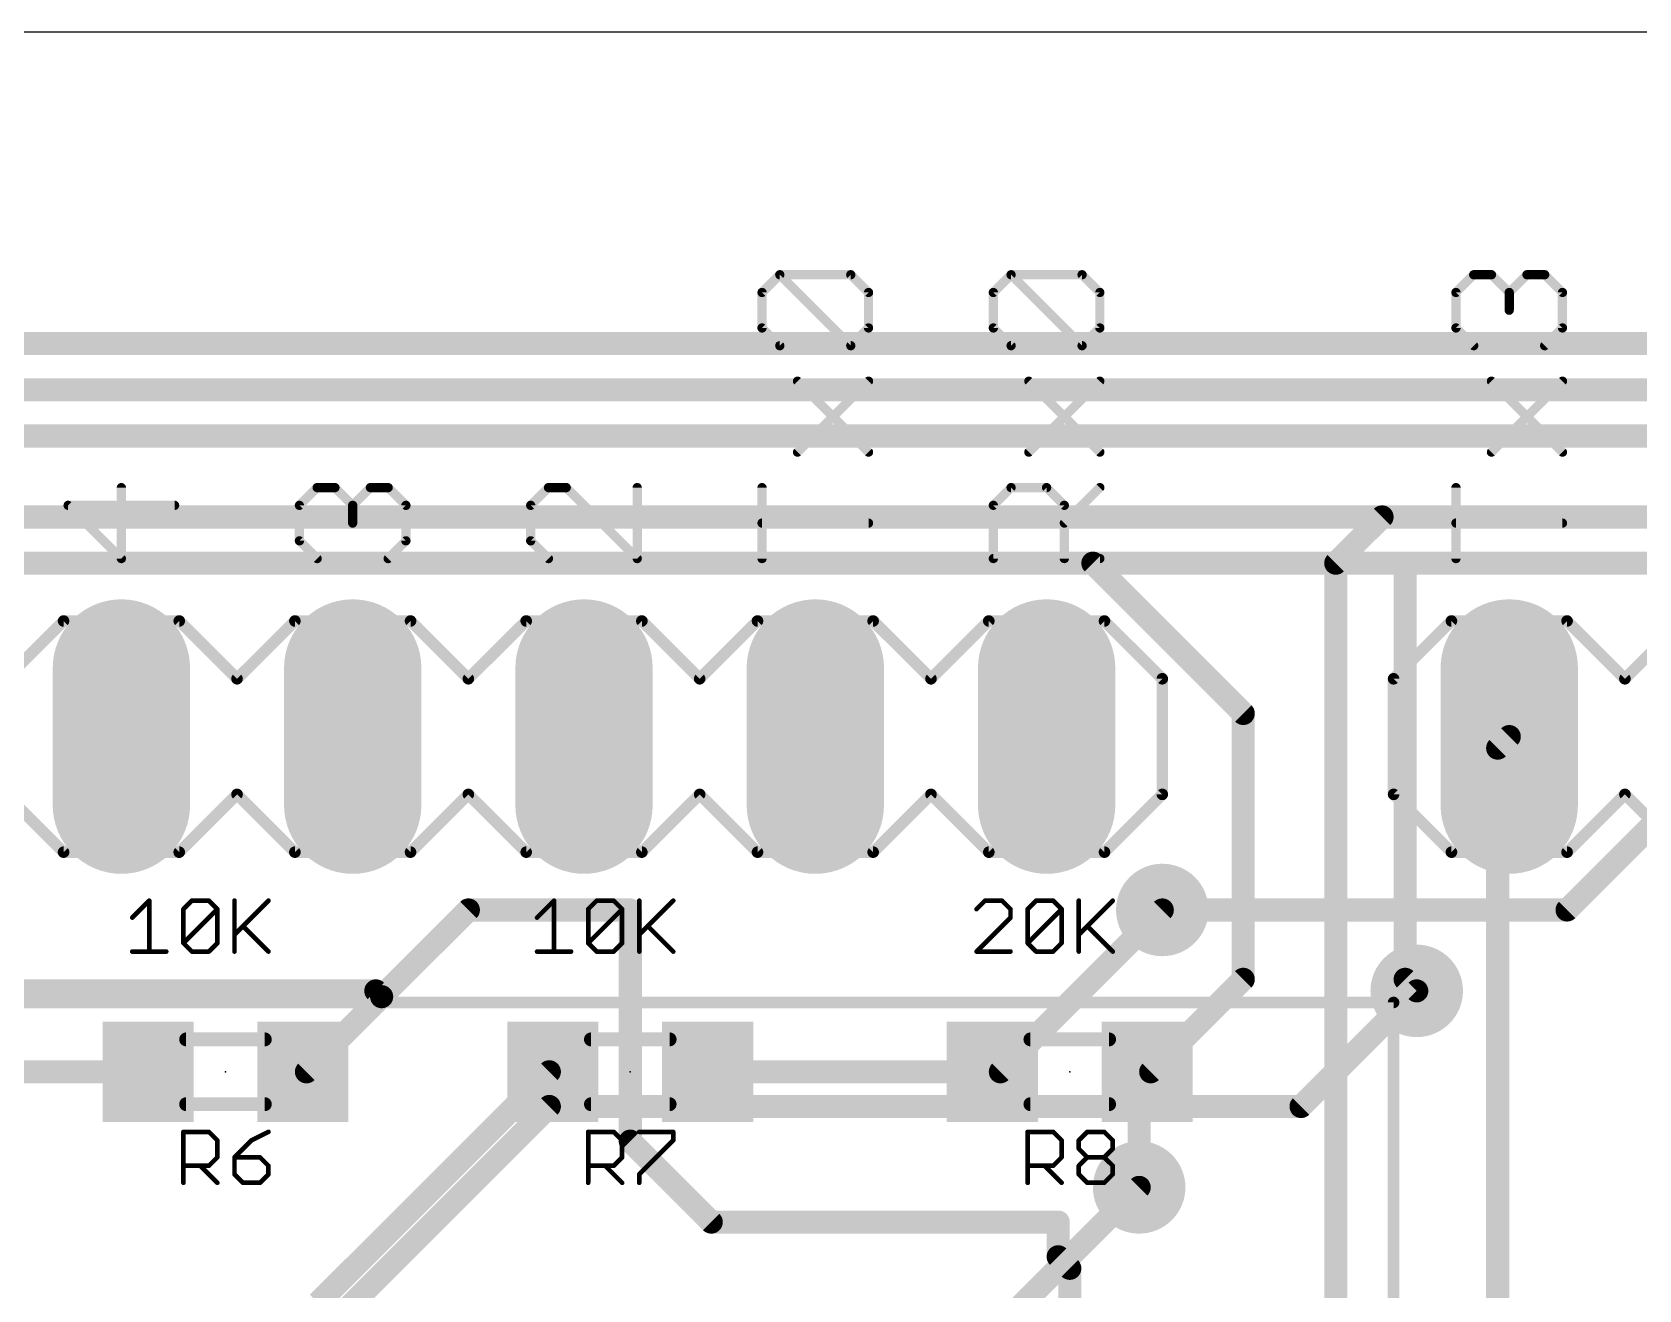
# Model space of a CAD drawing. Extents: x -5 to 102, y -1 to 61.
# Drawn here: x 52.36 to 70, y 47.51 to 61.33 of the extents above; entities that cross this region are included whole.
import ezdxf

# ---------------------------------------------------------------- set-up
doc = ezdxf.new("R2010")
doc.units = 0
for name, color, linetype in [('1', 22, 'CONTINUOUS'), ('16', 175, 'CONTINUOUS'), ('17', 82, 'CONTINUOUS'), ('18', 82, 'CONTINUOUS'), ('20', 7, 'CONTINUOUS'), ('21', 253, 'CONTINUOUS'), ('23', 7, 'CONTINUOUS'), ('25', 253, 'CONTINUOUS'), ('27', 253, 'CONTINUOUS'), ('51', 253, 'CONTINUOUS')]:
    doc.layers.add(name, color=color, linetype=linetype)

# ---------------------------------------------------------------- blocks, each defined once
blk = doc.blocks.new('RECT')
blk.add_solid([(-0.5, -0.5), (0.5, -0.5), (-0.5, 0.5), (0.5, 0.5)])
blk = doc.blocks.new('LONGP100')
at = {"const_width": 1}
blk.add_lwpolyline([(-0.5, 0), (0.5, 0)], dxfattribs=at)
at = {"const_width": 0.5}
for points in [[(-0.5, 0.25, 1), (-0.5, -0.25)], [(0.5, -0.25, 1), (0.5, 0.25)]]:
    blk.add_lwpolyline(points, format="xyb", dxfattribs=at)
blk = doc.blocks.new('ROUNDV')
at = {"const_width": 0.5}
blk.add_lwpolyline([(0, -0.25, 1), (0, 0.25, 1), (0, -0.25)], format="xyb", dxfattribs=at)

msp = doc.modelspace()

# ---------------------------------------------------------------- linework, layer by layer
at = {"layer": '1', "const_width": 0.254}
for points in [[(98.679, 57.912), (13.335, 57.912)], [(98.171, 57.404), (13.589, 57.404)], [(97.663, 56.896), (13.97, 56.896)], [(67.183, 56.007), (66.675, 55.499)], [(76.2, 56.007), (67.183, 56.007)], [(35.687, 55.499), (64.008, 55.499)], [(64.008, 55.499), (65.659, 53.848)], [(66.675, 55.499), (66.675, 47.117)], [(67.437, 55.499), (71.755, 55.499)], [(67.437, 50.927), (67.437, 55.499)], [(65.659, 53.848), (65.659, 50.927)], [(68.453, 53.467), (68.58, 53.594)], [(68.453, 46.609), (68.453, 53.467)], [(57.15, 51.689), (56.1975, 50.7365)], [(58.928, 51.689), (57.15, 51.689)], [(58.928, 49.149), (58.928, 51.689)], [(64.77, 51.689), (62.992, 49.911)], [(65.659, 50.927), (64.643, 49.911)], [(67.564, 50.8), (67.437, 50.927)], [(56.134, 50.8), (47.625, 50.8)], [(56.1975, 50.7365), (55.372, 49.911)], [(56.134, 50.8), (56.1975, 50.7365)], [(53.633, 49.911), (50.927, 49.911)], [(55.372, 49.911), (55.333, 49.911)], [(55.499, 47.371), (58.039, 49.911)], [(58.039, 49.911), (58.078, 49.911)], [(62.904, 49.911), (59.778, 49.911)], [(62.992, 49.911), (62.904, 49.911)], [(64.516, 48.641), (64.516, 49.911)], [(64.516, 49.911), (64.604, 49.911)], [(64.643, 49.911), (64.604, 49.911)], [(59.817, 48.26), (58.928, 49.149)], [(63.627, 48.26), (59.817, 48.26)], [(63.627, 47.879), (63.627, 48.26)], [(63.754, 47.752), (63.627, 47.879)], [(63.754, 43.688), (63.754, 47.752)]]:
    msp.add_lwpolyline(points, dxfattribs=at)
at = {"layer": '1', "const_width": 0.127}
for points in [[(67.183, 56.0705, 1), (67.183, 55.9435)], [(67.2279, 55.9621, 1), (67.1381, 56.0519)], [(64.0529, 55.5439, 1), (63.9631, 55.4541)], [(64.008, 55.4355, 1), (64.008, 55.5625)], [(66.7385, 55.499, 1), (66.6115, 55.499)], [(66.6301, 55.5439, 1), (66.7199, 55.4541)], [(67.437, 55.5625, 1), (67.437, 55.4355)], [(67.5005, 55.499, 1), (67.3735, 55.499)], [(65.7225, 53.848, 1), (65.5955, 53.848)], [(65.6141, 53.8031, 1), (65.7039, 53.8929)], [(68.6249, 53.5491, 1), (68.5351, 53.6389)], [(68.5165, 53.467, 1), (68.3895, 53.467)], [(68.4081, 53.5119, 1), (68.4979, 53.4221)], [(57.15, 51.7525, 1), (57.15, 51.6255)], [(57.1949, 51.6441, 1), (57.1051, 51.7339)], [(58.9915, 51.689, 1), (58.8645, 51.689)], [(58.928, 51.6255, 1), (58.928, 51.7525)], [(64.8149, 51.6441, 1), (64.7251, 51.7339)], [(65.5955, 50.927, 1), (65.7225, 50.927)], [(65.7039, 50.8821, 1), (65.6141, 50.9719)], [(67.4819, 50.9719, 1), (67.3921, 50.8821)], [(67.3735, 50.927, 1), (67.5005, 50.927)], [(56.1789, 50.8449, 1), (56.0891, 50.7551)], [(56.134, 50.7365, 1), (56.134, 50.8635)], [(56.1526, 50.7814, 1), (56.2424, 50.6916)], [(56.2424, 50.6916, 1), (56.1526, 50.7814)], [(56.1526, 50.6916, 1), (56.2424, 50.7814)], [(67.5191, 50.7551, 1), (67.6089, 50.8449)], [(53.633, 49.8475, 1), (53.633, 49.9745)], [(55.333, 49.9745, 1), (55.333, 49.8475)], [(55.3271, 49.9559, 1), (55.4169, 49.8661)], [(55.372, 49.8475, 1), (55.372, 49.9745)], [(58.039, 49.9745, 1), (58.039, 49.8475)], [(58.0839, 49.8661, 1), (57.9941, 49.9559)], [(58.078, 49.8475, 1), (58.078, 49.9745)], [(59.778, 49.9745, 1), (59.778, 49.8475)], [(62.904, 49.9745, 1), (62.904, 49.8475)], [(62.904, 49.8475, 1), (62.904, 49.9745)], [(62.9471, 49.9559, 1), (63.0369, 49.8661)], [(62.992, 49.8475, 1), (62.992, 49.9745)], [(64.5795, 49.911, 1), (64.4525, 49.911)], [(64.516, 49.9745, 1), (64.516, 49.8475)], [(64.604, 49.9745, 1), (64.604, 49.8475)], [(64.5981, 49.9559, 1), (64.6879, 49.8661)], [(64.604, 49.8475, 1), (64.604, 49.9745)], [(64.643, 49.8475, 1), (64.643, 49.9745)], [(58.9729, 49.1939, 1), (58.8831, 49.1041)], [(58.8645, 49.149, 1), (58.9915, 49.149)], [(64.4525, 48.641, 1), (64.5795, 48.641)], [(59.817, 48.3235, 1), (59.817, 48.1965)], [(59.7721, 48.2151, 1), (59.8619, 48.3049)], [(63.6905, 48.26, 1), (63.5635, 48.26)], [(63.627, 48.1965, 1), (63.627, 48.3235)], [(63.6719, 47.9239, 1), (63.5821, 47.8341)], [(63.5635, 47.879, 1), (63.6905, 47.879)], [(63.8175, 47.752, 1), (63.6905, 47.752)], [(63.7091, 47.7071, 1), (63.7989, 47.7969)]]:
    msp.add_lwpolyline(points, format="xyb", dxfattribs=at)
at = {"layer": '16', "const_width": 0.254}
for points in [[(85.09, 56.007), (17.907, 56.007)], [(84.328, 55.499), (20.955, 55.499)], [(71.12, 53.594), (69.215, 51.689)], [(69.215, 51.689), (64.77, 51.689)], [(66.294, 49.53), (67.564, 50.8)], [(54.991, 46.482), (58.039, 49.53)], [(58.039, 49.53), (66.294, 49.53)], [(62.865, 46.99), (64.516, 48.641)]]:
    msp.add_lwpolyline(points, dxfattribs=at)
at = {"layer": '16', "const_width": 0.127}
for points in [[(64.77, 51.7525, 1), (64.77, 51.6255)], [(69.1701, 51.7339, 1), (69.2599, 51.6441)], [(69.215, 51.6255, 1), (69.215, 51.7525)], [(67.6089, 50.7551, 1), (67.5191, 50.8449)], [(58.039, 49.5935, 1), (58.039, 49.4665)], [(58.0839, 49.4851, 1), (57.9941, 49.5749)], [(66.2491, 49.5749, 1), (66.3389, 49.4851)], [(66.294, 49.4665, 1), (66.294, 49.5935)], [(64.5609, 48.5961, 1), (64.4711, 48.6859)]]:
    msp.add_lwpolyline(points, format="xyb", dxfattribs=at)
at = {"layer": '20'}
msp.add_line((98.1301, 61.3338), (2.7891, 61.3311), dxfattribs=at)
at = {"layer": '21'}
for points, const_width in [([(60.3748, 58.4733), (60.5697, 58.6682)], 0.1016), ([(60.5697, 58.6682), (61.3493, 58.6682)], 0.1016), ([(61.3493, 57.8886), (60.5697, 58.6682)], 0.1016), ([(61.3493, 58.6682), (61.5442, 58.4733)], 0.1016), ([(62.9148, 58.4733), (63.1097, 58.6682)], 0.1016), ([(63.1097, 58.6682), (63.8893, 58.6682)], 0.1016), ([(63.8893, 57.8886), (63.1097, 58.6682)], 0.1016), ([(63.8893, 58.6682), (64.0842, 58.4733)], 0.1016), ([(67.9948, 58.4733), (68.1897, 58.6682)], 0.1016), ([(68.1897, 58.6682), (68.3846, 58.6682)], 0.1016), ([(68.3846, 58.6682), (68.5795, 58.4733)], 0.1016), ([(68.5795, 58.4733), (68.7744, 58.6682)], 0.1016), ([(68.7744, 58.6682), (68.9693, 58.6682)], 0.1016), ([(68.9693, 58.6682), (69.1642, 58.4733)], 0.1016), ([(60.3748, 58.0835), (60.3748, 58.4733)], 0.1016), ([(61.5442, 58.4733), (61.5442, 58.0835)], 0.1016), ([(62.9148, 58.0835), (62.9148, 58.4733)], 0.1016), ([(64.0842, 58.4733), (64.0842, 58.0835)], 0.1016), ([(67.9948, 58.0835), (67.9948, 58.4733)], 0.1016), ([(68.5795, 58.4733), (68.5795, 58.2784)], 0.1016), ([(69.1642, 58.4733), (69.1642, 58.0835)], 0.1016), ([(60.5697, 57.8886), (60.3748, 58.0835)], 0.1016), ([(61.5442, 58.0835), (61.3493, 57.8886)], 0.1016), ([(63.1097, 57.8886), (62.9148, 58.0835)], 0.1016), ([(64.0842, 58.0835), (63.8893, 57.8886)], 0.1016), ([(68.1897, 57.8886), (67.9948, 58.0835)], 0.1016), ([(69.1642, 58.0835), (68.9693, 57.8886)], 0.1016), ([(61.3493, 57.8886), (60.5697, 57.8886)], 0.1016), ([(63.8893, 57.8886), (63.1097, 57.8886)], 0.1016), ([(60.7646, 56.7192), (61.5442, 57.4988)], 0.1016), ([(61.5442, 56.7192), (60.7646, 57.4988)], 0.1016), ([(63.3046, 56.7192), (64.0842, 57.4988)], 0.1016), ([(64.0842, 56.7192), (63.3046, 57.4988)], 0.1016), ([(68.3846, 56.7192), (69.1642, 57.4988)], 0.1016), ([(69.1642, 56.7192), (68.3846, 57.4988)], 0.1016), ([(53.3395, 55.5498), (53.3395, 56.3294)], 0.1016), ([(55.2948, 56.1345), (55.4897, 56.3294)], 0.1016), ([(55.4897, 56.3294), (55.6846, 56.3294)], 0.1016), ([(55.6846, 56.3294), (55.8795, 56.1345)], 0.1016), ([(55.8795, 56.1345), (56.0744, 56.3294)], 0.1016), ([(56.0744, 56.3294), (56.2693, 56.3294)], 0.1016), ([(56.2693, 56.3294), (56.4642, 56.1345)], 0.1016), ([(58.0297, 56.3294), (57.8348, 56.1345)], 0.1016), ([(58.2246, 56.3294), (58.0297, 56.3294)], 0.1016), ([(59.0042, 55.5498), (58.2246, 56.3294)], 0.1016), ([(59.0042, 56.3294), (59.0042, 55.5498)], 0.1016), ([(60.3748, 55.5498), (60.3748, 56.3294)], 0.1016), ([(62.9148, 56.1345), (63.1097, 56.3294)], 0.1016), ([(63.1097, 56.3294), (63.4995, 56.3294)], 0.1016), ([(63.4995, 56.3294), (63.6944, 56.1345)], 0.1016), ([(63.6944, 55.9396), (64.0842, 56.3294)], 0.1016), ([(67.9948, 55.5498), (67.9948, 56.3294)], 0.1016), ([(53.9242, 56.1345), (52.7548, 56.1345)], 0.1016), ([(52.7548, 56.1345), (53.3395, 55.5498)], 0.1016), ([(55.2948, 55.7447), (55.2948, 56.1345)], 0.1016), ([(55.8795, 56.1345), (55.8795, 55.9396)], 0.1016), ([(56.4642, 56.1345), (56.4642, 55.7447)], 0.1016), ([(57.8348, 56.1345), (57.8348, 55.7447)], 0.1016), ([(62.9148, 55.5498), (62.9148, 56.1345)], 0.1016), ([(63.6944, 56.1345), (63.6944, 55.5498)], 0.1016), ([(61.5442, 55.9396), (60.3748, 55.9396)], 0.1016), ([(69.1642, 55.9396), (67.9948, 55.9396)], 0.1016), ([(55.4897, 55.5498), (55.2948, 55.7447)], 0.1016), ([(56.4642, 55.7447), (56.2693, 55.5498)], 0.1016), ([(57.8348, 55.7447), (58.0297, 55.5498)], 0.1016), ([(64.0842, 55.5498), (62.9148, 55.5498)], 0.1016), ([(52.07, 54.229), (52.705, 54.864)], 0.127), ([(52.705, 54.864), (53.975, 54.864)], 0.127), ([(53.975, 54.864), (54.61, 54.229)], 0.127), ([(54.61, 54.229), (55.245, 54.864)], 0.127), ([(55.245, 54.864), (56.515, 54.864)], 0.127), ([(56.515, 54.864), (57.15, 54.229)], 0.127), ([(57.15, 54.229), (57.785, 54.864)], 0.127), ([(57.785, 54.864), (59.055, 54.864)], 0.127), ([(59.055, 54.864), (59.69, 54.229)], 0.127), ([(59.69, 54.229), (60.325, 54.864)], 0.127), ([(60.325, 54.864), (61.595, 54.864)], 0.127), ([(61.595, 54.864), (62.23, 54.229)], 0.127), ([(62.23, 54.229), (62.865, 54.864)], 0.127), ([(62.865, 54.864), (64.135, 54.864)], 0.127), ([(64.135, 54.864), (64.77, 54.229)], 0.127), ([(67.31, 54.229), (67.945, 54.864)], 0.127), ([(67.945, 54.864), (69.215, 54.864)], 0.127), ([(69.215, 54.864), (69.85, 54.229)], 0.127), ([(69.85, 54.229), (70.485, 54.864)], 0.127), ([(64.77, 54.229), (64.77, 52.959)], 0.127), ([(67.31, 52.959), (67.31, 54.229)], 0.127), ([(52.705, 52.324), (52.07, 52.959)], 0.127), ([(54.61, 52.959), (53.975, 52.324)], 0.127), ([(55.245, 52.324), (54.61, 52.959)], 0.127), ([(57.15, 52.959), (56.515, 52.324)], 0.127), ([(57.785, 52.324), (57.15, 52.959)], 0.127), ([(59.69, 52.959), (59.055, 52.324)], 0.127), ([(60.325, 52.324), (59.69, 52.959)], 0.127), ([(62.23, 52.959), (61.595, 52.324)], 0.127), ([(62.865, 52.324), (62.23, 52.959)], 0.127), ([(64.77, 52.959), (64.135, 52.324)], 0.127), ([(67.945, 52.324), (67.31, 52.959)], 0.127), ([(69.85, 52.959), (69.215, 52.324)], 0.127), ([(70.485, 52.324), (69.85, 52.959)], 0.127), ([(53.975, 52.324), (52.705, 52.324)], 0.127), ([(56.515, 52.324), (55.245, 52.324)], 0.127), ([(59.055, 52.324), (57.785, 52.324)], 0.127), ([(61.595, 52.324), (60.325, 52.324)], 0.127), ([(64.135, 52.324), (62.865, 52.324)], 0.127), ([(69.215, 52.324), (67.945, 52.324)], 0.127)]:
    msp.add_lwpolyline(points, dxfattribs=dict(at, const_width=const_width))
for points, const_width in [([(60.5877, 58.6862, 1), (60.5517, 58.6502)], 0.0508), ([(60.5697, 58.6936, 1), (60.5697, 58.6428)], 0.0508), ([(60.5877, 58.6502, 1), (60.5517, 58.6862)], 0.0508), ([(61.3673, 58.6862, 1), (61.3313, 58.6502)], 0.0508), ([(61.3493, 58.6428, 1), (61.3493, 58.6936)], 0.0508), ([(63.1277, 58.6862, 1), (63.0917, 58.6502)], 0.0508), ([(63.1097, 58.6936, 1), (63.1097, 58.6428)], 0.0508), ([(63.1277, 58.6502, 1), (63.0917, 58.6862)], 0.0508), ([(63.9073, 58.6862, 1), (63.8713, 58.6502)], 0.0508), ([(63.8893, 58.6428, 1), (63.8893, 58.6936)], 0.0508), ([(68.1897, 58.6936, 1), (68.1897, 58.6428)], 0.0508), ([(68.2077, 58.6502, 1), (68.1717, 58.6862)], 0.0508), ([(68.4026, 58.6862, 1), (68.3666, 58.6502)], 0.0508), ([(68.3846, 58.6428, 1), (68.3846, 58.6936)], 0.0508), ([(68.7744, 58.6936, 1), (68.7744, 58.6428)], 0.0508), ([(68.7924, 58.6502, 1), (68.7564, 58.6862)], 0.0508), ([(68.9873, 58.6862, 1), (68.9513, 58.6502)], 0.0508), ([(68.9693, 58.6428, 1), (68.9693, 58.6936)], 0.0508), ([(60.3568, 58.4913, 1), (60.3928, 58.4553)], 0.0508), ([(60.4002, 58.4733, 1), (60.3494, 58.4733)], 0.0508), ([(61.5696, 58.4733, 1), (61.5188, 58.4733)], 0.0508), ([(61.5262, 58.4553, 1), (61.5622, 58.4913)], 0.0508), ([(62.8968, 58.4913, 1), (62.9328, 58.4553)], 0.0508), ([(62.9402, 58.4733, 1), (62.8894, 58.4733)], 0.0508), ([(64.1096, 58.4733, 1), (64.0588, 58.4733)], 0.0508), ([(64.0662, 58.4553, 1), (64.1022, 58.4913)], 0.0508), ([(67.9768, 58.4913, 1), (68.0128, 58.4553)], 0.0508), ([(68.0202, 58.4733, 1), (67.9694, 58.4733)], 0.0508), ([(68.5615, 58.4913, 1), (68.5975, 58.4553)], 0.0508), ([(68.6049, 58.4733, 1), (68.5541, 58.4733)], 0.0508), ([(68.5615, 58.4553, 1), (68.5975, 58.4913)], 0.0508), ([(69.1896, 58.4733, 1), (69.1388, 58.4733)], 0.0508), ([(69.1462, 58.4553, 1), (69.1822, 58.4913)], 0.0508), ([(68.5541, 58.2784, 1), (68.6049, 58.2784)], 0.0508), ([(60.3928, 58.1015, 1), (60.3568, 58.0655)], 0.0508), ([(60.3494, 58.0835, 1), (60.4002, 58.0835)], 0.0508), ([(61.5188, 58.0835, 1), (61.5696, 58.0835)], 0.0508), ([(61.5622, 58.0655, 1), (61.5262, 58.1015)], 0.0508), ([(62.9328, 58.1015, 1), (62.8968, 58.0655)], 0.0508), ([(62.8894, 58.0835, 1), (62.9402, 58.0835)], 0.0508), ([(64.0588, 58.0835, 1), (64.1096, 58.0835)], 0.0508), ([(64.1022, 58.0655, 1), (64.0662, 58.1015)], 0.0508), ([(68.0128, 58.1015, 1), (67.9768, 58.0655)], 0.0508), ([(67.9694, 58.0835, 1), (68.0202, 58.0835)], 0.0508), ([(69.1388, 58.0835, 1), (69.1896, 58.0835)], 0.0508), ([(69.1822, 58.0655, 1), (69.1462, 58.1015)], 0.0508), ([(60.5697, 57.914, 1), (60.5697, 57.8632)], 0.0508), ([(60.5517, 57.8706, 1), (60.5877, 57.9066)], 0.0508), ([(61.3313, 57.9066, 1), (61.3673, 57.8706)], 0.0508), ([(61.3313, 57.8706, 1), (61.3673, 57.9066)], 0.0508), ([(61.3493, 57.8632, 1), (61.3493, 57.914)], 0.0508), ([(63.1097, 57.914, 1), (63.1097, 57.8632)], 0.0508), ([(63.0917, 57.8706, 1), (63.1277, 57.9066)], 0.0508), ([(63.8713, 57.9066, 1), (63.9073, 57.8706)], 0.0508), ([(63.8713, 57.8706, 1), (63.9073, 57.9066)], 0.0508), ([(63.8893, 57.8632, 1), (63.8893, 57.914)], 0.0508), ([(68.1717, 57.8706, 1), (68.2077, 57.9066)], 0.0508), ([(68.9513, 57.9066, 1), (68.9873, 57.8706)], 0.0508), ([(60.7826, 57.5168, 1), (60.7466, 57.4808)], 0.0508), ([(61.5622, 57.4808, 1), (61.5262, 57.5168)], 0.0508), ([(63.3226, 57.5168, 1), (63.2866, 57.4808)], 0.0508), ([(64.1022, 57.4808, 1), (64.0662, 57.5168)], 0.0508), ([(68.4026, 57.5168, 1), (68.3666, 57.4808)], 0.0508), ([(69.1822, 57.4808, 1), (69.1462, 57.5168)], 0.0508), ([(60.7466, 56.7372, 1), (60.7826, 56.7012)], 0.0508), ([(61.5262, 56.7012, 1), (61.5622, 56.7372)], 0.0508), ([(63.2866, 56.7372, 1), (63.3226, 56.7012)], 0.0508), ([(64.0662, 56.7012, 1), (64.1022, 56.7372)], 0.0508), ([(68.3666, 56.7372, 1), (68.4026, 56.7012)], 0.0508), ([(69.1462, 56.7012, 1), (69.1822, 56.7372)], 0.0508), ([(53.3649, 56.3294, 1), (53.3141, 56.3294)], 0.0508), ([(55.4897, 56.3548, 1), (55.4897, 56.304)], 0.0508), ([(55.5077, 56.3114, 1), (55.4717, 56.3474)], 0.0508), ([(55.7026, 56.3474, 1), (55.6666, 56.3114)], 0.0508), ([(55.6846, 56.304, 1), (55.6846, 56.3548)], 0.0508), ([(56.0744, 56.3548, 1), (56.0744, 56.304)], 0.0508), ([(56.0924, 56.3114, 1), (56.0564, 56.3474)], 0.0508), ([(56.2873, 56.3474, 1), (56.2513, 56.3114)], 0.0508), ([(56.2693, 56.304, 1), (56.2693, 56.3548)], 0.0508), ([(58.0297, 56.3548, 1), (58.0297, 56.304)], 0.0508), ([(58.0477, 56.3114, 1), (58.0117, 56.3474)], 0.0508), ([(58.2426, 56.3474, 1), (58.2066, 56.3114)], 0.0508), ([(58.2246, 56.304, 1), (58.2246, 56.3548)], 0.0508), ([(59.0296, 56.3294, 1), (58.9788, 56.3294)], 0.0508), ([(60.4002, 56.3294, 1), (60.3494, 56.3294)], 0.0508), ([(63.1097, 56.3548, 1), (63.1097, 56.304)], 0.0508), ([(63.1277, 56.3114, 1), (63.0917, 56.3474)], 0.0508), ([(63.5175, 56.3474, 1), (63.4815, 56.3114)], 0.0508), ([(63.4995, 56.304, 1), (63.4995, 56.3548)], 0.0508), ([(64.1022, 56.3114, 1), (64.0662, 56.3474)], 0.0508), ([(68.0202, 56.3294, 1), (67.9694, 56.3294)], 0.0508), ([(52.7728, 56.1525, 1), (52.7368, 56.1165)], 0.0508), ([(52.7548, 56.1599, 1), (52.7548, 56.1091)], 0.0508), ([(53.9242, 56.1091, 1), (53.9242, 56.1599)], 0.0508), ([(55.2768, 56.1525, 1), (55.3128, 56.1165)], 0.0508), ([(55.3202, 56.1345, 1), (55.2694, 56.1345)], 0.0508), ([(55.8615, 56.1525, 1), (55.8975, 56.1165)], 0.0508), ([(55.9049, 56.1345, 1), (55.8541, 56.1345)], 0.0508), ([(55.8615, 56.1165, 1), (55.8975, 56.1525)], 0.0508), ([(56.4896, 56.1345, 1), (56.4388, 56.1345)], 0.0508), ([(56.4462, 56.1165, 1), (56.4822, 56.1525)], 0.0508), ([(57.8168, 56.1525, 1), (57.8528, 56.1165)], 0.0508), ([(57.8602, 56.1345, 1), (57.8094, 56.1345)], 0.0508), ([(62.8968, 56.1525, 1), (62.9328, 56.1165)], 0.0508), ([(62.9402, 56.1345, 1), (62.8894, 56.1345)], 0.0508), ([(63.7198, 56.1345, 1), (63.669, 56.1345)], 0.0508), ([(63.6764, 56.1165, 1), (63.7124, 56.1525)], 0.0508), ([(55.8541, 55.9396, 1), (55.9049, 55.9396)], 0.0508), ([(60.3748, 55.965, 1), (60.3748, 55.9142)], 0.0508), ([(61.5442, 55.9142, 1), (61.5442, 55.965)], 0.0508), ([(63.6764, 55.9576, 1), (63.7124, 55.9216)], 0.0508), ([(67.9948, 55.965, 1), (67.9948, 55.9142)], 0.0508), ([(69.1642, 55.9142, 1), (69.1642, 55.965)], 0.0508), ([(55.3128, 55.7627, 1), (55.2768, 55.7267)], 0.0508), ([(55.2694, 55.7447, 1), (55.3202, 55.7447)], 0.0508), ([(56.4388, 55.7447, 1), (56.4896, 55.7447)], 0.0508), ([(56.4822, 55.7267, 1), (56.4462, 55.7627)], 0.0508), ([(57.8528, 55.7627, 1), (57.8168, 55.7267)], 0.0508), ([(57.8094, 55.7447, 1), (57.8602, 55.7447)], 0.0508), ([(53.3215, 55.5318, 1), (53.3575, 55.5678)], 0.0508), ([(55.4717, 55.5318, 1), (55.5077, 55.5678)], 0.0508), ([(56.2513, 55.5678, 1), (56.2873, 55.5318)], 0.0508), ([(58.0117, 55.5318, 1), (58.0477, 55.5678)], 0.0508), ([(58.9862, 55.5318, 1), (59.0222, 55.5678)], 0.0508), ([(62.9148, 55.5752, 1), (62.9148, 55.5244)], 0.0508), ([(64.0842, 55.5244, 1), (64.0842, 55.5752)], 0.0508), ([(53.3141, 55.5498, 1), (53.3649, 55.5498)], 0.0508), ([(58.9788, 55.5498, 1), (59.0296, 55.5498)], 0.0508), ([(60.3494, 55.5498, 1), (60.4002, 55.5498)], 0.0508), ([(62.8894, 55.5498, 1), (62.9402, 55.5498)], 0.0508), ([(63.669, 55.5498, 1), (63.7198, 55.5498)], 0.0508), ([(67.9694, 55.5498, 1), (68.0202, 55.5498)], 0.0508), ([(52.705, 54.8958, 1), (52.705, 54.8323)], 0.0635), ([(52.7275, 54.8415, 1), (52.6825, 54.8865)], 0.0635), ([(53.9975, 54.8865, 1), (53.9525, 54.8415)], 0.0635), ([(53.975, 54.8323, 1), (53.975, 54.8958)], 0.0635), ([(55.245, 54.8958, 1), (55.245, 54.8323)], 0.0635), ([(55.2675, 54.8415, 1), (55.2225, 54.8865)], 0.0635), ([(56.5375, 54.8865, 1), (56.4925, 54.8415)], 0.0635), ([(56.515, 54.8323, 1), (56.515, 54.8958)], 0.0635), ([(57.785, 54.8958, 1), (57.785, 54.8323)], 0.0635), ([(57.8075, 54.8415, 1), (57.7625, 54.8865)], 0.0635), ([(59.0775, 54.8865, 1), (59.0325, 54.8415)], 0.0635), ([(59.055, 54.8323, 1), (59.055, 54.8958)], 0.0635), ([(60.325, 54.8958, 1), (60.325, 54.8323)], 0.0635), ([(60.3475, 54.8415, 1), (60.3025, 54.8865)], 0.0635), ([(61.6175, 54.8865, 1), (61.5725, 54.8415)], 0.0635), ([(61.595, 54.8323, 1), (61.595, 54.8958)], 0.0635), ([(62.865, 54.8958, 1), (62.865, 54.8323)], 0.0635), ([(62.8875, 54.8415, 1), (62.8425, 54.8865)], 0.0635), ([(64.1575, 54.8865, 1), (64.1125, 54.8415)], 0.0635), ([(64.135, 54.8323, 1), (64.135, 54.8958)], 0.0635), ([(67.945, 54.8958, 1), (67.945, 54.8323)], 0.0635), ([(67.9675, 54.8415, 1), (67.9225, 54.8865)], 0.0635), ([(69.2375, 54.8865, 1), (69.1925, 54.8415)], 0.0635), ([(69.215, 54.8323, 1), (69.215, 54.8958)], 0.0635), ([(54.5875, 54.2515, 1), (54.6325, 54.2065)], 0.0635), ([(54.5875, 54.2065, 1), (54.6325, 54.2515)], 0.0635), ([(57.1275, 54.2515, 1), (57.1725, 54.2065)], 0.0635), ([(57.1275, 54.2065, 1), (57.1725, 54.2515)], 0.0635), ([(59.6675, 54.2515, 1), (59.7125, 54.2065)], 0.0635), ([(59.6675, 54.2065, 1), (59.7125, 54.2515)], 0.0635), ([(62.2075, 54.2515, 1), (62.2525, 54.2065)], 0.0635), ([(62.2075, 54.2065, 1), (62.2525, 54.2515)], 0.0635), ([(64.8017, 54.229, 1), (64.7382, 54.229)], 0.0635), ([(64.7475, 54.2065, 1), (64.7925, 54.2515)], 0.0635), ([(67.3418, 54.229, 1), (67.2782, 54.229)], 0.0635), ([(67.2875, 54.2515, 1), (67.3325, 54.2065)], 0.0635), ([(69.8275, 54.2515, 1), (69.8725, 54.2065)], 0.0635), ([(69.8275, 54.2065, 1), (69.8725, 54.2515)], 0.0635), ([(54.6325, 52.9815, 1), (54.5875, 52.9365)], 0.0635), ([(54.6325, 52.9365, 1), (54.5875, 52.9815)], 0.0635), ([(57.1725, 52.9815, 1), (57.1275, 52.9365)], 0.0635), ([(57.1725, 52.9365, 1), (57.1275, 52.9815)], 0.0635), ([(59.7125, 52.9815, 1), (59.6675, 52.9365)], 0.0635), ([(59.7125, 52.9365, 1), (59.6675, 52.9815)], 0.0635), ([(62.2525, 52.9815, 1), (62.2075, 52.9365)], 0.0635), ([(62.2525, 52.9365, 1), (62.2075, 52.9815)], 0.0635), ([(64.7382, 52.959, 1), (64.8017, 52.959)], 0.0635), ([(64.7925, 52.9365, 1), (64.7475, 52.9815)], 0.0635), ([(67.3325, 52.9815, 1), (67.2875, 52.9365)], 0.0635), ([(67.2782, 52.959, 1), (67.3418, 52.959)], 0.0635), ([(69.8725, 52.9815, 1), (69.8275, 52.9365)], 0.0635), ([(69.8725, 52.9365, 1), (69.8275, 52.9815)], 0.0635), ([(52.705, 52.3558, 1), (52.705, 52.2923)], 0.0635), ([(52.6825, 52.3015, 1), (52.7275, 52.3465)], 0.0635), ([(53.9525, 52.3465, 1), (53.9975, 52.3015)], 0.0635), ([(53.975, 52.2923, 1), (53.975, 52.3558)], 0.0635), ([(55.245, 52.3558, 1), (55.245, 52.2923)], 0.0635), ([(55.2225, 52.3015, 1), (55.2675, 52.3465)], 0.0635), ([(56.4925, 52.3465, 1), (56.5375, 52.3015)], 0.0635), ([(56.515, 52.2923, 1), (56.515, 52.3558)], 0.0635), ([(57.785, 52.3558, 1), (57.785, 52.2923)], 0.0635), ([(57.7625, 52.3015, 1), (57.8075, 52.3465)], 0.0635), ([(59.0325, 52.3465, 1), (59.0775, 52.3015)], 0.0635), ([(59.055, 52.2923, 1), (59.055, 52.3558)], 0.0635), ([(60.325, 52.3558, 1), (60.325, 52.2923)], 0.0635), ([(60.3025, 52.3015, 1), (60.3475, 52.3465)], 0.0635), ([(61.5725, 52.3465, 1), (61.6175, 52.3015)], 0.0635), ([(61.595, 52.2923, 1), (61.595, 52.3558)], 0.0635), ([(62.865, 52.3558, 1), (62.865, 52.2923)], 0.0635), ([(62.8425, 52.3015, 1), (62.8875, 52.3465)], 0.0635), ([(64.1125, 52.3465, 1), (64.1575, 52.3015)], 0.0635), ([(64.135, 52.2923, 1), (64.135, 52.3558)], 0.0635), ([(67.945, 52.3558, 1), (67.945, 52.2923)], 0.0635), ([(67.9225, 52.3015, 1), (67.9675, 52.3465)], 0.0635), ([(69.1925, 52.3465, 1), (69.2375, 52.3015)], 0.0635), ([(69.215, 52.2923, 1), (69.215, 52.3558)], 0.0635)]:
    msp.add_lwpolyline(points, format="xyb", dxfattribs=dict(at, const_width=const_width))
at = {"layer": '23'}
for p in [(54.483, 49.911), (58.928, 49.911), (63.754, 49.911)]:
    msp.add_point(p, dxfattribs=at)
at = {"layer": '25', "const_width": 0.0508}
for points in [[(54.0208, 48.6918), (54.0208, 49.2511)], [(54.0208, 49.2511), (54.3004, 49.2511)], [(54.3004, 49.2511), (54.3936, 49.1579)], [(54.9549, 49.2511), (54.7685, 49.1579)], [(58.4658, 48.6918), (58.4658, 49.2511)], [(58.4658, 49.2511), (58.7454, 49.2511)], [(58.7454, 49.2511), (58.8386, 49.1579)], [(59.0271, 49.2511), (59.3999, 49.2511)], [(59.3999, 49.2511), (59.3999, 49.1579)], [(63.2918, 48.6918), (63.2918, 49.2511)], [(63.2918, 49.2511), (63.5714, 49.2511)], [(63.5714, 49.2511), (63.6646, 49.1579)], [(63.8531, 49.1579), (63.9463, 49.2511)], [(63.9463, 49.2511), (64.1327, 49.2511)], [(64.1327, 49.2511), (64.2259, 49.1579)], [(54.3936, 49.1579), (54.3936, 48.9714)], [(54.7685, 49.1579), (54.5821, 48.9714)], [(58.8386, 49.1579), (58.8386, 48.9714)], [(59.3999, 49.1579), (59.0271, 48.785)], [(63.6646, 49.1579), (63.6646, 48.9714)], [(63.8531, 49.0647), (63.8531, 49.1579)], [(63.9463, 48.9714), (63.8531, 49.0647)], [(64.2259, 49.0647), (64.1327, 48.9714)], [(64.2259, 49.1579), (64.2259, 49.0647)], [(54.3004, 48.8782), (54.0208, 48.8782)], [(54.2072, 48.8782), (54.3936, 48.6918)], [(54.3936, 48.9714), (54.3004, 48.8782)], [(54.5821, 48.9714), (54.5821, 48.785)], [(54.8617, 48.9714), (54.5821, 48.9714)], [(54.9549, 48.8782), (54.8617, 48.9714)], [(54.9549, 48.785), (54.9549, 48.8782)], [(58.7454, 48.8782), (58.4658, 48.8782)], [(58.6522, 48.8782), (58.8386, 48.6918)], [(58.8386, 48.9714), (58.7454, 48.8782)], [(63.5714, 48.8782), (63.2918, 48.8782)], [(63.4782, 48.8782), (63.6646, 48.6918)], [(63.6646, 48.9714), (63.5714, 48.8782)], [(63.8531, 48.8782), (63.9463, 48.9714)], [(63.8531, 48.785), (63.8531, 48.8782)], [(63.9463, 48.9714), (64.1327, 48.9714)], [(64.1327, 48.9714), (64.2259, 48.8782)], [(64.2259, 48.8782), (64.2259, 48.785)], [(54.5821, 48.785), (54.6753, 48.6918)], [(54.6753, 48.6918), (54.8617, 48.6918)], [(54.8617, 48.6918), (54.9549, 48.785)], [(59.0271, 48.785), (59.0271, 48.6918)], [(63.9463, 48.6918), (63.8531, 48.785)], [(64.1327, 48.6918), (63.9463, 48.6918)], [(64.2259, 48.785), (64.1327, 48.6918)]]:
    msp.add_lwpolyline(points, dxfattribs=at)
at = {"layer": '25', "const_width": 0.0254}
for points in [[(54.0335, 49.2511, 1), (54.0081, 49.2511)], [(54.0208, 49.2638, 1), (54.0208, 49.2384)], [(54.3094, 49.2601, 1), (54.2914, 49.2421)], [(54.3004, 49.2384, 1), (54.3004, 49.2638)], [(54.9606, 49.2397, 1), (54.9493, 49.2624)], [(58.4785, 49.2511, 1), (58.4531, 49.2511)], [(58.4658, 49.2638, 1), (58.4658, 49.2384)], [(58.7544, 49.2601, 1), (58.7364, 49.2421)], [(58.7454, 49.2384, 1), (58.7454, 49.2638)], [(59.0271, 49.2638, 1), (59.0271, 49.2384)], [(59.4126, 49.2511, 1), (59.3872, 49.2511)], [(59.3999, 49.2384, 1), (59.3999, 49.2638)], [(63.3045, 49.2511, 1), (63.2791, 49.2511)], [(63.2918, 49.2638, 1), (63.2918, 49.2384)], [(63.5804, 49.2601, 1), (63.5624, 49.2421)], [(63.5714, 49.2384, 1), (63.5714, 49.2638)], [(63.9463, 49.2638, 1), (63.9463, 49.2384)], [(63.9553, 49.2421, 1), (63.9373, 49.2601)], [(64.1417, 49.2601, 1), (64.1237, 49.2421)], [(64.1327, 49.2384, 1), (64.1327, 49.2638)], [(54.4063, 49.1579, 1), (54.3809, 49.1579)], [(54.3846, 49.1489, 1), (54.4026, 49.1668)], [(54.7628, 49.1692, 1), (54.7742, 49.1465)], [(54.7775, 49.1489, 1), (54.7595, 49.1668)], [(58.8513, 49.1579, 1), (58.8259, 49.1579)], [(58.8296, 49.1489, 1), (58.8476, 49.1668)], [(59.3872, 49.1579, 1), (59.4126, 49.1579)], [(59.4089, 49.1489, 1), (59.391, 49.1668)], [(63.6773, 49.1579, 1), (63.6519, 49.1579)], [(63.6556, 49.1489, 1), (63.6736, 49.1668)], [(63.8658, 49.1579, 1), (63.8404, 49.1579)], [(63.8441, 49.1668, 1), (63.8621, 49.1489)], [(63.8621, 49.0736, 1), (63.8441, 49.0557)], [(63.8404, 49.0647, 1), (63.8658, 49.0647)], [(64.2386, 49.1579, 1), (64.2132, 49.1579)], [(64.2132, 49.0647, 1), (64.2386, 49.0647)], [(64.217, 49.1489, 1), (64.2349, 49.1668)], [(64.2349, 49.0557, 1), (64.217, 49.0736)], [(54.0208, 48.8909, 1), (54.0208, 48.8655)], [(54.2162, 48.8872, 1), (54.1982, 48.8692)], [(54.2914, 48.8872, 1), (54.3094, 48.8692)], [(54.3004, 48.8655, 1), (54.3004, 48.8909)], [(54.3809, 48.9714, 1), (54.4063, 48.9714)], [(54.4026, 48.9625, 1), (54.3846, 48.9804)], [(54.5948, 48.9714, 1), (54.5694, 48.9714)], [(54.5821, 48.9841, 1), (54.5821, 48.9587)], [(54.5731, 48.9804, 1), (54.5911, 48.9625)], [(54.8707, 48.9804, 1), (54.8527, 48.9625)], [(54.8617, 48.9587, 1), (54.8617, 48.9841)], [(54.9676, 48.8782, 1), (54.9422, 48.8782)], [(54.946, 48.8692, 1), (54.9639, 48.8872)], [(58.4658, 48.8909, 1), (58.4658, 48.8655)], [(58.6612, 48.8872, 1), (58.6432, 48.8692)], [(58.7364, 48.8872, 1), (58.7544, 48.8692)], [(58.7454, 48.8655, 1), (58.7454, 48.8909)], [(58.8259, 48.9714, 1), (58.8513, 48.9714)], [(58.8476, 48.9625, 1), (58.8296, 48.9804)], [(63.2918, 48.8909, 1), (63.2918, 48.8655)], [(63.4872, 48.8872, 1), (63.4692, 48.8692)], [(63.5624, 48.8872, 1), (63.5804, 48.8692)], [(63.5714, 48.8655, 1), (63.5714, 48.8909)], [(63.6519, 48.9714, 1), (63.6773, 48.9714)], [(63.6736, 48.9625, 1), (63.6556, 48.9804)], [(63.8658, 48.8782, 1), (63.8404, 48.8782)], [(63.8441, 48.8872, 1), (63.8621, 48.8692)], [(63.9463, 48.9841, 1), (63.9463, 48.9587)], [(63.9553, 48.9625, 1), (63.9373, 48.9804)], [(63.9373, 48.9625, 1), (63.9553, 48.9804)], [(64.1417, 48.9804, 1), (64.1237, 48.9625)], [(64.1237, 48.9804, 1), (64.1417, 48.9625)], [(64.1327, 48.9587, 1), (64.1327, 48.9841)], [(64.2386, 48.8782, 1), (64.2132, 48.8782)], [(64.217, 48.8692, 1), (64.2349, 48.8872)], [(54.0081, 48.6918, 1), (54.0335, 48.6918)], [(54.3846, 48.6828, 1), (54.4026, 48.7008)], [(54.5911, 48.794, 1), (54.5731, 48.776)], [(54.5694, 48.785, 1), (54.5948, 48.785)], [(54.6753, 48.7045, 1), (54.6753, 48.6791)], [(54.6663, 48.6828, 1), (54.6843, 48.7008)], [(54.8527, 48.7008, 1), (54.8707, 48.6828)], [(54.8617, 48.6791, 1), (54.8617, 48.7045)], [(54.9422, 48.785, 1), (54.9676, 48.785)], [(54.9639, 48.776, 1), (54.946, 48.794)], [(58.4531, 48.6918, 1), (58.4785, 48.6918)], [(58.8296, 48.6828, 1), (58.8476, 48.7008)], [(59.0398, 48.785, 1), (59.0144, 48.785)], [(59.0181, 48.794, 1), (59.0361, 48.776)], [(59.0144, 48.6918, 1), (59.0398, 48.6918)], [(63.2791, 48.6918, 1), (63.3045, 48.6918)], [(63.6556, 48.6828, 1), (63.6736, 48.7008)], [(63.8621, 48.794, 1), (63.8441, 48.776)], [(63.8404, 48.785, 1), (63.8658, 48.785)], [(63.9463, 48.7045, 1), (63.9463, 48.6791)], [(63.9373, 48.6828, 1), (63.9553, 48.7008)], [(64.1237, 48.7008, 1), (64.1417, 48.6828)], [(64.1327, 48.6791, 1), (64.1327, 48.7045)], [(64.2132, 48.785, 1), (64.2386, 48.785)], [(64.2349, 48.776, 1), (64.217, 48.794)]]:
    msp.add_lwpolyline(points, format="xyb", dxfattribs=at)
at = {"layer": '27', "const_width": 0.0508}
for points in [[(53.4595, 51.6046), (53.6459, 51.7911)], [(53.6459, 51.7911), (53.6459, 51.2318)], [(54.0208, 51.6979), (54.114, 51.7911)], [(54.0208, 51.325), (54.0208, 51.6979)], [(54.0208, 51.325), (54.3936, 51.6979)], [(54.114, 51.7911), (54.3004, 51.7911)], [(54.3004, 51.7911), (54.3936, 51.6979)], [(54.3936, 51.6979), (54.3936, 51.325)], [(54.5821, 51.7911), (54.5821, 51.2318)], [(54.5821, 51.4182), (54.9549, 51.7911)], [(57.9045, 51.6046), (58.0909, 51.7911)], [(58.0909, 51.7911), (58.0909, 51.2318)], [(58.4658, 51.6979), (58.559, 51.7911)], [(58.4658, 51.325), (58.4658, 51.6979)], [(58.4658, 51.325), (58.8386, 51.6979)], [(58.559, 51.7911), (58.7454, 51.7911)], [(58.7454, 51.7911), (58.8386, 51.6979)], [(58.8386, 51.6979), (58.8386, 51.325)], [(59.0271, 51.7911), (59.0271, 51.2318)], [(59.0271, 51.4182), (59.3999, 51.7911)], [(62.8237, 51.7911), (62.7305, 51.6979)], [(63.0101, 51.7911), (62.8237, 51.7911)], [(63.1033, 51.6979), (63.0101, 51.7911)], [(63.1033, 51.6046), (63.1033, 51.6979)], [(63.2918, 51.6979), (63.385, 51.7911)], [(63.2918, 51.325), (63.2918, 51.6979)], [(63.2918, 51.325), (63.6646, 51.6979)], [(63.385, 51.7911), (63.5714, 51.7911)], [(63.5714, 51.7911), (63.6646, 51.6979)], [(63.6646, 51.6979), (63.6646, 51.325)], [(63.8531, 51.7911), (63.8531, 51.2318)], [(63.8531, 51.4182), (64.2259, 51.7911)], [(54.6753, 51.5114), (54.9549, 51.2318)], [(59.1203, 51.5114), (59.3999, 51.2318)], [(62.7305, 51.2318), (63.1033, 51.6046)], [(63.9463, 51.5114), (64.2259, 51.2318)], [(54.114, 51.2318), (54.0208, 51.325)], [(54.3936, 51.325), (54.3004, 51.2318)], [(58.559, 51.2318), (58.4658, 51.325)], [(58.8386, 51.325), (58.7454, 51.2318)], [(63.385, 51.2318), (63.2918, 51.325)], [(63.6646, 51.325), (63.5714, 51.2318)], [(53.4595, 51.2318), (53.8323, 51.2318)], [(54.3004, 51.2318), (54.114, 51.2318)], [(57.9045, 51.2318), (58.2773, 51.2318)], [(58.7454, 51.2318), (58.559, 51.2318)], [(63.1033, 51.2318), (62.7305, 51.2318)], [(63.5714, 51.2318), (63.385, 51.2318)]]:
    msp.add_lwpolyline(points, dxfattribs=at)
at = {"layer": '27', "const_width": 0.0254}
for points in [[(53.6586, 51.7911, 1), (53.6332, 51.7911)], [(53.6549, 51.7821, 1), (53.6369, 51.8001)], [(54.0335, 51.6979, 1), (54.0081, 51.6979)], [(54.0118, 51.7068, 1), (54.0298, 51.6889)], [(54.114, 51.8038, 1), (54.114, 51.7784)], [(54.123, 51.7821, 1), (54.105, 51.8001)], [(54.3094, 51.8001, 1), (54.2914, 51.7821)], [(54.3004, 51.7784, 1), (54.3004, 51.8038)], [(54.4063, 51.6979, 1), (54.3809, 51.6979)], [(54.4026, 51.6889, 1), (54.3846, 51.7068)], [(54.3846, 51.6889, 1), (54.4026, 51.7068)], [(54.5948, 51.7911, 1), (54.5694, 51.7911)], [(54.9639, 51.7821, 1), (54.946, 51.8001)], [(58.1036, 51.7911, 1), (58.0782, 51.7911)], [(58.0999, 51.7821, 1), (58.0819, 51.8001)], [(58.4785, 51.6979, 1), (58.4531, 51.6979)], [(58.4568, 51.7068, 1), (58.4748, 51.6889)], [(58.559, 51.8038, 1), (58.559, 51.7784)], [(58.568, 51.7821, 1), (58.55, 51.8001)], [(58.7544, 51.8001, 1), (58.7364, 51.7821)], [(58.7454, 51.7784, 1), (58.7454, 51.8038)], [(58.8513, 51.6979, 1), (58.8259, 51.6979)], [(58.8476, 51.6889, 1), (58.8296, 51.7068)], [(58.8296, 51.6889, 1), (58.8476, 51.7068)], [(59.0398, 51.7911, 1), (59.0144, 51.7911)], [(59.4089, 51.7821, 1), (59.391, 51.8001)], [(62.7215, 51.7068, 1), (62.7394, 51.6889)], [(62.8237, 51.8038, 1), (62.8237, 51.7784)], [(62.8327, 51.7821, 1), (62.8147, 51.8001)], [(63.0191, 51.8001, 1), (63.0011, 51.7821)], [(63.0101, 51.7784, 1), (63.0101, 51.8038)], [(63.116, 51.6979, 1), (63.0906, 51.6979)], [(63.0943, 51.6889, 1), (63.1123, 51.7068)], [(63.3045, 51.6979, 1), (63.2791, 51.6979)], [(63.2828, 51.7068, 1), (63.3008, 51.6889)], [(63.385, 51.8038, 1), (63.385, 51.7784)], [(63.394, 51.7821, 1), (63.376, 51.8001)], [(63.5804, 51.8001, 1), (63.5624, 51.7821)], [(63.5714, 51.7784, 1), (63.5714, 51.8038)], [(63.6773, 51.6979, 1), (63.6519, 51.6979)], [(63.6736, 51.6889, 1), (63.6556, 51.7068)], [(63.6556, 51.6889, 1), (63.6736, 51.7068)], [(63.8658, 51.7911, 1), (63.8404, 51.7911)], [(64.2349, 51.7821, 1), (64.217, 51.8001)], [(53.4505, 51.6136, 1), (53.4684, 51.5957)], [(54.6843, 51.5204, 1), (54.6663, 51.5025)], [(57.8955, 51.6136, 1), (57.9134, 51.5957)], [(59.1293, 51.5204, 1), (59.1113, 51.5025)], [(63.0906, 51.6046, 1), (63.116, 51.6046)], [(63.1123, 51.5957, 1), (63.0943, 51.6136)], [(63.9553, 51.5204, 1), (63.9373, 51.5025)], [(54.0298, 51.334, 1), (54.0118, 51.316)], [(54.0118, 51.334, 1), (54.0298, 51.316)], [(54.4026, 51.316, 1), (54.3846, 51.334)], [(54.5731, 51.4272, 1), (54.5911, 51.4092)], [(58.4748, 51.334, 1), (58.4568, 51.316)], [(58.4568, 51.334, 1), (58.4748, 51.316)], [(58.8476, 51.316, 1), (58.8296, 51.334)], [(59.0181, 51.4272, 1), (59.0361, 51.4092)], [(63.3008, 51.334, 1), (63.2828, 51.316)], [(63.2828, 51.334, 1), (63.3008, 51.316)], [(63.6736, 51.316, 1), (63.6556, 51.334)], [(63.8441, 51.4272, 1), (63.8621, 51.4092)], [(53.4595, 51.2445, 1), (53.4595, 51.2191)], [(53.6332, 51.2318, 1), (53.6586, 51.2318)], [(53.8323, 51.2191, 1), (53.8323, 51.2445)], [(54.0081, 51.325, 1), (54.0335, 51.325)], [(54.114, 51.2445, 1), (54.114, 51.2191)], [(54.105, 51.2228, 1), (54.123, 51.2408)], [(54.2914, 51.2408, 1), (54.3094, 51.2228)], [(54.3004, 51.2191, 1), (54.3004, 51.2445)], [(54.3809, 51.325, 1), (54.4063, 51.325)], [(54.5694, 51.2318, 1), (54.5948, 51.2318)], [(54.946, 51.2228, 1), (54.9639, 51.2408)], [(57.9045, 51.2445, 1), (57.9045, 51.2191)], [(58.0782, 51.2318, 1), (58.1036, 51.2318)], [(58.2773, 51.2191, 1), (58.2773, 51.2445)], [(58.4531, 51.325, 1), (58.4785, 51.325)], [(58.559, 51.2445, 1), (58.559, 51.2191)], [(58.55, 51.2228, 1), (58.568, 51.2408)], [(58.7364, 51.2408, 1), (58.7544, 51.2228)], [(58.7454, 51.2191, 1), (58.7454, 51.2445)], [(58.8259, 51.325, 1), (58.8513, 51.325)], [(59.0144, 51.2318, 1), (59.0398, 51.2318)], [(59.391, 51.2228, 1), (59.4089, 51.2408)], [(62.7305, 51.2445, 1), (62.7305, 51.2191)], [(62.7215, 51.2408, 1), (62.7394, 51.2228)], [(63.1033, 51.2191, 1), (63.1033, 51.2445)], [(63.2791, 51.325, 1), (63.3045, 51.325)], [(63.385, 51.2445, 1), (63.385, 51.2191)], [(63.376, 51.2228, 1), (63.394, 51.2408)], [(63.5624, 51.2408, 1), (63.5804, 51.2228)], [(63.5714, 51.2191, 1), (63.5714, 51.2445)], [(63.6519, 51.325, 1), (63.6773, 51.325)], [(63.8404, 51.2318, 1), (63.8658, 51.2318)], [(64.217, 51.2228, 1), (64.2349, 51.2408)]]:
    msp.add_lwpolyline(points, format="xyb", dxfattribs=at)
at = {"layer": '51'}
for points, const_width in [([(36.83, 50.673), (67.31, 50.673)], 0.127), ([(67.31, 50.673), (67.31, 7.493)], 0.127), ([(54.915, 50.267), (54.051, 50.267)], 0.1524), ([(59.36, 50.267), (58.496, 50.267)], 0.1524), ([(64.186, 50.267), (63.322, 50.267)], 0.1524), ([(54.051, 49.555), (54.915, 49.555)], 0.1524), ([(58.496, 49.555), (59.36, 49.555)], 0.1524), ([(63.322, 49.555), (64.186, 49.555)], 0.1524)]:
    msp.add_lwpolyline(points, dxfattribs=dict(at, const_width=const_width))
for points, const_width in [([(67.3418, 50.673, 1), (67.2782, 50.673)], 0.0635), ([(67.31, 50.6412, 1), (67.31, 50.7048)], 0.0635), ([(54.051, 50.3051, 1), (54.051, 50.2289)], 0.0762), ([(54.915, 50.2289, 1), (54.915, 50.3051)], 0.0762), ([(58.496, 50.3051, 1), (58.496, 50.2289)], 0.0762), ([(59.36, 50.2289, 1), (59.36, 50.3051)], 0.0762), ([(63.322, 50.3051, 1), (63.322, 50.2289)], 0.0762), ([(64.186, 50.2289, 1), (64.186, 50.3051)], 0.0762), ([(54.051, 49.5931, 1), (54.051, 49.5169)], 0.0762), ([(54.915, 49.5169, 1), (54.915, 49.5931)], 0.0762), ([(58.496, 49.5931, 1), (58.496, 49.5169)], 0.0762), ([(59.36, 49.5169, 1), (59.36, 49.5931)], 0.0762), ([(63.322, 49.5931, 1), (63.322, 49.5169)], 0.0762), ([(64.186, 49.5169, 1), (64.186, 49.5931)], 0.0762)]:
    msp.add_lwpolyline(points, format="xyb", dxfattribs=dict(at, const_width=const_width))

# ---------------------------------------------------------------- block references
at = {"layer": '1', "yscale": 1.1, "rotation": 180}
for p in [(53.633, 49.911), (55.333, 49.911), (58.078, 49.911), (59.778, 49.911), (62.904, 49.911), (64.604, 49.911)]:
    msp.add_blockref('RECT', p, dxfattribs=at)
at = {"layer": '17', "xscale": 1.508, "yscale": 1.508, "rotation": 90}
for p in [(53.34, 53.594), (53.34, 53.594), (55.88, 53.594), (55.88, 53.594), (58.42, 53.594), (58.42, 53.594), (60.96, 53.594), (60.96, 53.594), (63.5, 53.594), (63.5, 53.594), (68.58, 53.594), (68.58, 53.594)]:
    msp.add_blockref('LONGP100', p, dxfattribs=at)
at = {"layer": '18', "xscale": 1.016, "yscale": 1.016}
for p in [(64.77, 51.689), (64.77, 51.689), (67.564, 50.8), (67.564, 50.8), (64.516, 48.641), (64.516, 48.641)]:
    msp.add_blockref('ROUNDV', p, dxfattribs=at)
at = {"layer": '21', "xscale": 0.508, "yscale": 0.508}
for p in [(53.34, 53.594), (55.88, 53.594), (58.42, 53.594), (60.96, 53.594), (63.5, 53.594), (68.58, 53.594)]:
    msp.add_blockref('RECT', p, dxfattribs=at)
at = {"layer": '51', "xscale": 0.4064, "yscale": 0.8636, "rotation": 180}
for p in [(53.848, 49.911), (55.118, 49.911), (58.293, 49.911), (59.563, 49.911), (63.119, 49.911), (64.389, 49.911)]:
    msp.add_blockref('RECT', p, dxfattribs=at)

doc.saveas('drawing.dxf')
